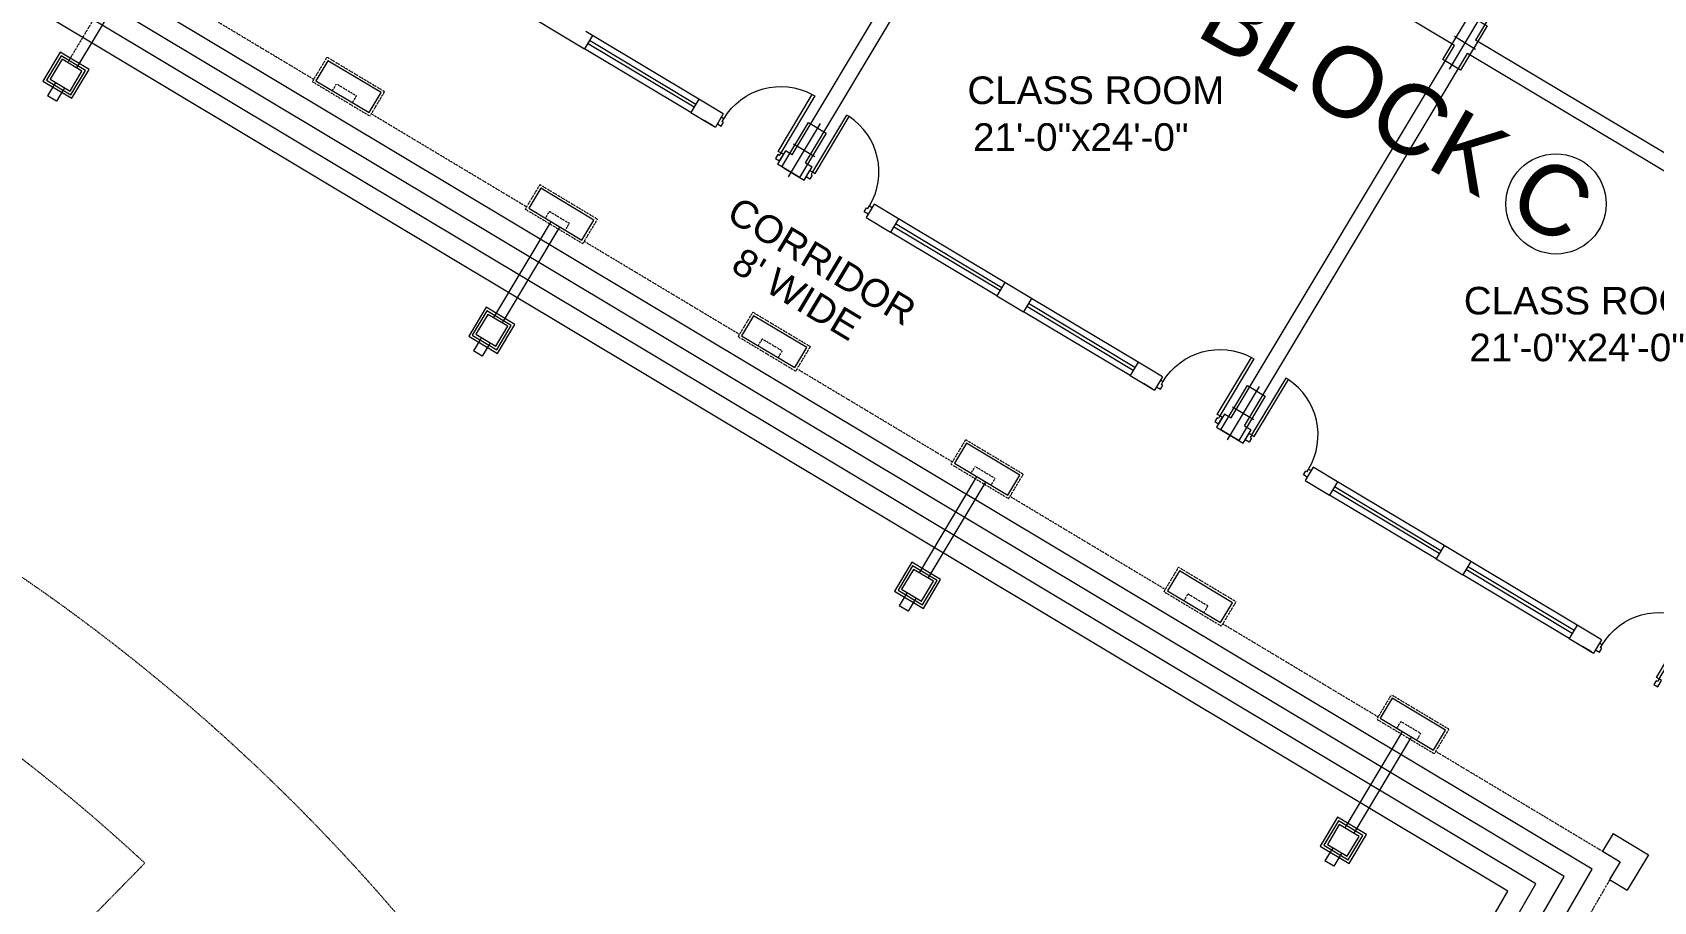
# Model space of a CAD drawing. Header units: inches. Extents: x -110725 to 51121, y 8404 to 44825.
# Drawn here: x -1531 to -590, y 24090 to 24594 of the extents above; entities that cross this region are included whole.
import ezdxf

# ---------------------------------------------------------------- set-up
doc = ezdxf.new("R2010")
doc.units = ezdxf.units.IN
doc.header["$LTSCALE"] = 0.1
doc.header["$MEASUREMENT"] = 0
doc.linetypes.add('DASHED', pattern=[0.75, 0.5, -0.25])
doc.linetypes.add('DASHED2', pattern=[0.375, 0.25, -0.125])
doc.layers.get('0').update_dxf_attribs({"color": 1, "lineweight": 0})
for name, color, linetype, lineweight in [('Col.', 4, 'Continuous', 0), ('dim', 252, 'Continuous', 0), ('DOOR', 32, 'Continuous', 0), ('HATCH', 5, 'Continuous', 5), ('stair', 5, 'Continuous', 0), ('TEXT', 3, 'Continuous', 0), ('WALL', 7, 'Continuous', 0), ('WIN', 160, 'Continuous', 0)]:
    doc.layers.add(name, color=color, linetype=linetype, lineweight=lineweight)
doc.styles.add('as', font='arial.ttf')

# ---------------------------------------------------------------- blocks, each defined once
blk = doc.blocks.new('D-1')
for points in [[(1.5, 34.85), (1.5, 1.85), (3, 1.85), (3, 34.85)], [(2.25, 0.38), (2.25, -1.88), (0, -1.88), (0, 1.88), (1.5, 1.88), (1.5, 0.38)], [(33.75, 0.38), (34.5, 0.38), (34.5, 1.88), (36, 1.88), (36, -1.88), (33.75, -1.88)]]:
    blk.add_lwpolyline(points, close=True)
blk.add_arc((1.5, 1.88), 33, 0, 87.39475)
blk = doc.blocks.new('44')
at = {"layer": 'Col.', "linetype": 'Continuous'}
blk.add_lwpolyline([(-24729.42, 37327.33), (-24729.42, 37339.33), (-24759.42, 37339.33), (-24759.42, 37327.33)], close=True, dxfattribs=at)
at = {"layer": 'dim', "linetype": 'Continuous'}
for p, q in [((-24744.42, 37340.53), (-24744.42, 37326.13)), ((-24762.42, 37333.33), (-24726.42, 37333.33))]:
    blk.add_line(p, q, dxfattribs=at)

msp = doc.modelspace()

# ---------------------------------------------------------------- linework, layer by layer
at = {"layer": 'Col.', "linetype": 'Continuous'}
for p, q in [((-613.73908, 24129.02261), (-619.90506, 24118.72791)), ((-613.73908, 24129.02261), (-593.14969, 24116.69064)), ((-619.90506, 24118.72791), (-609.61036, 24112.56193)), ((-609.61036, 24112.56193), (-615.77634, 24102.26724)), ((-593.14969, 24116.69064), (-605.48165, 24096.10126)), ((-615.77634, 24102.26724), (-605.48165, 24096.10126))]:
    msp.add_line(p, q, dxfattribs=at)
at = {"layer": 'HATCH', "linetype": 'DASHED', "elevation": -0.71481}
msp.add_lwpolyline([(-1740.03941, 23832.01735), (-1465.6679, 24111.83142)], dxfattribs=at)
at = {"layer": 'HATCH', "linetype": 'DASHED'}
msp.add_circle((-2166.64239, 23357.89444), 1114.64012, dxfattribs=at)
msp.add_arc((-2166.64239, 23357.89444), 1029.45919, 47.08479239, 87.17122986, dxfattribs=at)
at = {"layer": 'stair', "elevation": 27.16259}
for points in [[(-1107.65159, 21845.45053), (-939.38666, 21845.45053), (-769.5244, 22015.31279), (-769.5244, 23859.58394), (-625.92641, 24108.30295), (-2117.52465, 25001.69199), (-2306.90642, 24685.50107)], [(-1107.65159, 21857.45053), (-944.35722, 21857.45053), (-781.5244, 22020.28335), (-781.5244, 23862.79933), (-642.2232, 24104.07608), (-2113.39594, 24985.23132), (-2296.61172, 24679.33509)], [(-1107.65159, 21869.45053), (-949.32778, 21869.45053), (-793.5244, 22025.25392), (-793.5244, 23866.01472), (-658.51999, 24099.84922), (-2109.26723, 24968.77065), (-2286.31703, 24673.16911)], [(-1107.65159, 21881.45053), (-954.29834, 21881.45053), (-805.5244, 22030.22448), (-805.5244, 23869.23011), (-674.81678, 24095.62235), (-2105.13852, 24952.30997), (-2276.02234, 24667.00313)]]:
    msp.add_lwpolyline(points, dxfattribs=at)
at = {"layer": 'TEXT'}
msp.add_circle((-646.83368, 24494.34122), 29.08542, dxfattribs=at)
at = {"layer": 'WALL'}
for p, q in [((-564.02392, 24805.58562), (-693.5095, 24589.39708)), ((-1090.13422, 24522.72002), (-960.64864, 24738.90856)), ((-1082.4132, 24518.09553), (-952.92762, 24734.28407)), ((-705.855, 24586.30055), (-952.92762, 24734.28407)), ((-1240.17123, 24602.09347), (-1226.01603, 24593.61525)), ((-1226.01603, 24593.61525), (-1210.57399, 24584.36628)), ((-1205.94951, 24592.0873), (-1210.57399, 24584.36628)), ((-1205.94951, 24592.0873), (-1209.81002, 24594.39954)), ((-446.43689, 24441.41356), (-693.5095, 24589.39708)), ((-835.34059, 24370.11201), (-705.855, 24586.30055)), ((-827.61957, 24365.48752), (-698.13399, 24581.67606)), ((-451.06137, 24433.69254), (-698.13399, 24581.67606)), ((-1144.18136, 24555.09142), (-1148.80584, 24547.3704)), ((-1136.46034, 24550.46693), (-1144.18136, 24555.09142)), ((-1148.80584, 24547.3704), (-1141.08482, 24542.74591)), ((-1135.93748, 24539.66292), (-1141.08482, 24542.74591)), ((-1141.08482, 24542.74591), (-1134.65064, 24538.89217)), ((-1130.02615, 24546.61319), (-1136.46034, 24550.46693)), ((-1130.02615, 24546.61319), (-1134.65064, 24538.89217)), ((-1093.99473, 24525.03226), (-1098.61922, 24517.31124)), ((-1090.13422, 24522.72002), (-1093.99473, 24525.03226)), ((-1087.03769, 24510.37452), (-1098.61922, 24517.31124)), ((-1094.75871, 24514.999), (-1083.17718, 24508.06227)), ((-1083.17718, 24508.06227), (-1078.55269, 24515.78329)), ((-1082.4132, 24518.09553), (-1078.55269, 24515.78329)), ((-1042.52127, 24494.20236), (-1047.14575, 24486.48134)), ((-1042.52127, 24494.20236), (-1047.14575, 24486.48134)), ((-1047.14575, 24486.48134), (-1032.99055, 24478.00312)), ((-1028.36607, 24485.72414), (-1042.52127, 24494.20236)), ((-1028.36607, 24485.72414), (-1032.99055, 24478.00312)), ((-966.59791, 24448.72826), (-971.2224, 24441.00724)), ((-951.15588, 24439.47929), (-966.59791, 24448.72826)), ((-971.2224, 24441.00724), (-955.78036, 24431.75827)), ((-951.15588, 24439.47929), (-955.78036, 24431.75827)), ((-889.38772, 24402.48341), (-894.01221, 24394.76239)), ((-881.6667, 24397.85892), (-889.38772, 24402.48341)), ((-894.01221, 24394.76239), (-886.29119, 24390.1379)), ((-875.23252, 24394.00518), (-881.6667, 24397.85892)), ((-875.23252, 24394.00518), (-879.85701, 24386.28416)), ((-875.23252, 24394.00518), (-879.85701, 24386.28416)), ((-881.14384, 24387.05491), (-886.29119, 24390.1379)), ((-886.29119, 24390.1379), (-879.85701, 24386.28416)), ((-839.2011, 24372.42425), (-843.82558, 24364.70323)), ((-835.34059, 24370.11201), (-839.2011, 24372.42425)), ((-839.2011, 24372.42425), (-835.34059, 24370.11201)), ((-843.82558, 24364.70323), (-828.38354, 24355.45426)), ((-828.38354, 24355.45426), (-823.75906, 24363.17528)), ((-827.61957, 24365.48752), (-823.75906, 24363.17528)), ((-787.72764, 24341.59435), (-792.35212, 24333.87333)), ((-787.72764, 24341.59435), (-792.35212, 24333.87333)), ((-787.72764, 24341.59435), (-792.35212, 24333.87333)), ((-773.57243, 24333.11613), (-787.72764, 24341.59435)), ((-792.35212, 24333.87333), (-778.19692, 24325.39511)), ((-773.57243, 24333.11613), (-778.19692, 24325.39511)), ((-711.80428, 24296.12025), (-716.42877, 24288.39923)), ((-716.42877, 24288.39923), (-700.98673, 24279.15026)), ((-696.36224, 24286.87128), (-711.80428, 24296.12025)), ((-696.36224, 24286.87128), (-700.98673, 24279.15026)), ((-634.59409, 24249.8754), (-639.21857, 24242.15438)), ((-639.21857, 24242.15438), (-631.49756, 24237.52989)), ((-626.87307, 24245.25091), (-634.59409, 24249.8754)), ((-620.43889, 24241.39717), (-626.87307, 24245.25091)), ((-620.43889, 24241.39717), (-625.06337, 24233.67615)), ((-620.43889, 24241.39717), (-625.06337, 24233.67615)), ((-620.43889, 24241.39717), (-625.06337, 24233.67615)), ((-626.35021, 24234.4469), (-631.49756, 24237.52989)), ((-631.49756, 24237.52989), (-625.06337, 24233.67615))]:
    msp.add_line(p, q, dxfattribs=at)
at = {"layer": 'WALL', "elevation": 27.16259}
for points in [[(-1502.13971, 24571.28166), (-1513.72124, 24578.21838), (-1520.65797, 24566.63685), (-1509.07644, 24559.70013)], [(-1335.54801, 24547.31682), (-1328.61128, 24558.89835), (-1359.49536, 24577.39629), (-1366.43208, 24565.81476)], [(-1212.0276, 24473.33459), (-1205.09088, 24484.91612), (-1235.97495, 24503.41406), (-1242.91168, 24491.83253)], [(-1255.09891, 24423.31718), (-1266.68044, 24430.25391), (-1273.61716, 24418.67238), (-1262.03563, 24411.73565)], [(-1088.5072, 24399.35235), (-1081.57047, 24410.93388), (-1112.45455, 24429.43182), (-1119.39128, 24417.85029)], [(-964.9868, 24325.37012), (-958.05007, 24336.95164), (-988.93415, 24355.44958), (-995.87088, 24343.86806)], [(-1008.0581, 24275.35271), (-1019.63963, 24282.28944), (-1026.57636, 24270.70791), (-1014.99483, 24263.77118)], [(-841.4664, 24251.38788), (-834.52967, 24262.96941), (-865.41374, 24281.46735), (-872.35047, 24269.88582)], [(-717.95766, 24177.38617), (-711.02093, 24188.9677), (-741.90501, 24207.46564), (-748.84173, 24195.88411)], [(-761.0173, 24127.38824), (-772.59883, 24134.32496), (-779.53555, 24122.74344), (-767.95402, 24115.80671)]]:
    msp.add_lwpolyline(points, close=True, dxfattribs=at)
at = {"layer": 'WIN', "linetype": 'DASHED2'}
for p, q in [((-1476.97663, 24632.2689), (-1510.50415, 24576.29151)), ((-1367.71892, 24566.58551), (-1457.78157, 24620.52831)), ((-1356.78081, 24560.03416), (-1354.46857, 24563.89467)), ((-1342.88704, 24556.95794), (-1354.46857, 24563.89467)), ((-1345.19928, 24553.09743), (-1342.88704, 24556.95794)), ((-1244.19852, 24492.60328), (-1334.26117, 24546.54608)), ((-1233.26041, 24486.05192), (-1230.94816, 24489.91243)), ((-1219.36663, 24482.9757), (-1230.94816, 24489.91243)), ((-1221.67888, 24479.11519), (-1219.36663, 24482.9757)), ((-1120.67811, 24418.62104), (-1210.74077, 24472.56384)), ((-1109.74, 24412.06969), (-1107.42776, 24415.9302)), ((-1095.84623, 24408.99347), (-1107.42776, 24415.9302)), ((-1098.15847, 24405.13296), (-1095.84623, 24408.99347)), ((-997.15771, 24344.6388), (-1087.22036, 24398.5816)), ((-986.2196, 24338.08745), (-983.90736, 24341.94796)), ((-972.32583, 24335.01123), (-983.90736, 24341.94796)), ((-974.63807, 24331.15072), (-972.32583, 24335.01123)), ((-873.63731, 24270.65657), (-963.69996, 24324.59937)), ((-862.6992, 24264.10521), (-860.38696, 24267.96572)), ((-848.80543, 24261.02899), (-860.38696, 24267.96572)), ((-851.11767, 24257.16849), (-848.80543, 24261.02899)), ((-750.11691, 24196.67433), (-840.17956, 24250.61713)), ((-739.19046, 24190.1035), (-736.87822, 24193.96401)), ((-725.29669, 24187.02728), (-736.87822, 24193.96401)), ((-727.60893, 24183.16677), (-725.29669, 24187.02728)), ((-609.62962, 24112.52982), (-716.65916, 24176.63489)), ((-673.82701, 24001.33668), (-609.62962, 24112.52982))]:
    msp.add_line(p, q, dxfattribs=at)
at = {"layer": 'WIN', "linetype": 'Continuous'}
for p, q in [((-1471.82929, 24629.18591), (-1505.3568, 24573.20852)), ((-1517.44088, 24564.70999), (-1522.06536, 24556.98897)), ((-1512.29353, 24561.627), (-1516.91802, 24553.90598)), ((-1516.91802, 24553.90598), (-1522.06536, 24556.98897)), ((-1229.93583, 24484.30443), (-1263.46334, 24428.32704)), ((-1224.78848, 24481.22144), (-1258.316, 24425.24405)), ((-1270.40007, 24416.74551), (-1275.02456, 24409.02449)), ((-1265.25273, 24413.66252), (-1269.87721, 24405.9415)), ((-1269.87721, 24405.9415), (-1275.02456, 24409.02449)), ((-982.89502, 24336.33996), (-1016.42254, 24280.36257)), ((-977.74768, 24333.25697), (-1011.27519, 24277.27958)), ((-1023.35927, 24268.78104), (-1027.98375, 24261.06002)), ((-1022.83641, 24257.97703), (-1027.98375, 24261.06002)), ((-1018.21192, 24265.69805), (-1022.83641, 24257.97703)), ((-735.85422, 24188.37548), (-769.38173, 24132.3981)), ((-730.70687, 24185.29249), (-764.23439, 24129.31511)), ((-776.31846, 24120.81657), (-780.94295, 24113.09555)), ((-775.7956, 24110.01256), (-780.94295, 24113.09555)), ((-771.17112, 24117.73358), (-775.7956, 24110.01256))]:
    msp.add_line(p, q, dxfattribs=at)
at = {"layer": 'WIN'}
for p, q in [((-1145.97977, 24552.0888), (-1207.74792, 24589.08468)), ((-1144.18136, 24555.09142), (-1205.94951, 24592.0873)), ((-1148.80584, 24547.3704), (-1210.57399, 24584.36628)), ((-1147.00743, 24550.37302), (-1208.77558, 24587.3689)), ((-966.59791, 24448.72826), (-1028.36607, 24485.72414)), ((-971.2224, 24441.00724), (-1032.99055, 24478.00312)), ((-969.42399, 24444.00986), (-1031.19214, 24481.00574)), ((-968.39633, 24445.72564), (-1030.16448, 24482.72152)), ((-889.38772, 24402.48341), (-951.15588, 24439.47929)), ((-894.01221, 24394.76239), (-955.78036, 24431.75827)), ((-892.2138, 24397.76501), (-953.98195, 24434.76089)), ((-891.18613, 24399.48079), (-952.95429, 24436.47667)), ((-716.42877, 24288.39923), (-778.19692, 24325.39511)), ((-714.63036, 24291.40185), (-776.39851, 24328.39773)), ((-713.60269, 24293.11763), (-775.37085, 24330.11351)), ((-711.80428, 24296.12025), (-773.57243, 24333.11613)), ((-639.21857, 24242.15438), (-700.98673, 24279.15026)), ((-637.42016, 24245.157), (-699.18832, 24282.15288)), ((-636.3925, 24246.87278), (-698.16065, 24283.86866)), ((-634.59409, 24249.8754), (-696.36224, 24286.87128))]:
    msp.add_line(p, q, dxfattribs=at)
at = {"layer": 'WIN', "linetype": 'Continuous', "elevation": 27.16259}
for points in [[(-1498.02454, 24572.31383), (-1514.75342, 24582.33355), (-1524.77314, 24565.60468), (-1508.04426, 24555.58496)], [(-1500.08213, 24571.79774), (-1514.23733, 24580.27597), (-1522.71555, 24566.12077), (-1508.56035, 24557.64254)], [(-1250.98374, 24424.34936), (-1267.71261, 24434.36908), (-1277.73233, 24417.6402), (-1261.00346, 24407.62049)], [(-1253.04132, 24423.83327), (-1267.19653, 24432.31149), (-1275.67475, 24418.15629), (-1261.51955, 24409.67807)], [(-1003.94293, 24276.38489), (-1020.67181, 24286.40461), (-1030.69153, 24269.67573), (-1013.96265, 24259.65601)], [(-1006.00052, 24275.8688), (-1020.15572, 24284.34702), (-1028.63394, 24270.19182), (-1014.47874, 24261.7136)], [(-756.90213, 24128.42041), (-773.631, 24138.44013), (-783.65072, 24121.71126), (-766.92185, 24111.69154)], [(-758.95971, 24127.90433), (-773.11491, 24136.38255), (-781.59314, 24122.22735), (-767.43794, 24113.74912)]]:
    msp.add_lwpolyline(points, close=True, dxfattribs=at)
at = {"layer": 'WIN', "linetype": 'DASHED2', "elevation": 27.16259}
for points in [[(-1335.03192, 24545.25924), (-1326.55369, 24559.41444), (-1360.01144, 24579.45388), (-1368.48967, 24565.29868)], [(-1211.51151, 24471.277), (-1203.03329, 24485.43221), (-1236.49104, 24505.47164), (-1244.96926, 24491.31644)], [(-1087.99111, 24397.29477), (-1079.51289, 24411.44997), (-1112.97064, 24431.4894), (-1121.44886, 24417.3342)], [(-964.47071, 24323.31253), (-955.99249, 24337.46773), (-989.45024, 24357.50717), (-997.92846, 24343.35197)], [(-840.95031, 24249.33029), (-832.47208, 24263.4855), (-865.92983, 24283.52493), (-874.40806, 24269.36973)], [(-717.44157, 24175.32858), (-708.96335, 24189.48379), (-742.4211, 24209.52322), (-750.89932, 24195.36802)]]:
    msp.add_lwpolyline(points, close=True, dxfattribs=at)

# ---------------------------------------------------------------- block references
at = {"layer": 'Col.', "linetype": 'Continuous', "xscale": -1, "rotation": 58.99999999994495}
for p in [(18556.91092, -15850.3458, 27.16259), (18173.42056, -15912.65032, 27.16259), (18428.19609, -16065.24749, 27.16259)]:
    msp.add_blockref('44', p, dxfattribs=at)
at = {"layer": 'DOOR', "rotation": 329.08060506182}
for p, xscale, yscale, zscale in [((-1096.30697, 24521.17175, 27.16259), -1.166666666666689, 1.166666666661229, 1.166666666661804), ((-1080.86494, 24511.92278, 27.16259), 1.166666666666689, 1.166666666666689, 1.166666666666689), ((-841.51334, 24368.56374, 27.16259), -1.166666666666689, 1.166666666661229, 1.166666666661804), ((-826.0713, 24359.31477, 27.16259), 1.166666666666689, 1.166666666666689, 1.166666666666689), ((-586.71971, 24215.95573, 27.16259), -1.166666666666689, 1.166666666661229, 1.166666666661804)]:
    msp.add_blockref('D-1', p, dxfattribs=dict(at, xscale=xscale, yscale=yscale, zscale=zscale))

# ---------------------------------------------------------------- texts
at = {"layer": 'TEXT', "style": 'as'}
for s, height, rotation, p in [('BLOCK C', 40.5, 330.20674315, (-857.06937, 24592.71433, -27.16259)), ('CORRIDOR', 16, 329.08335688, (-1129.08107, 24485.54235)), ("8' WIDE", 16, 329.08335688, (-1126.49625, 24456.07017))]:
    msp.add_text(s, height=height, rotation=rotation, dxfattribs=at).set_placement(p)
for s, p in [('CLASS ROOM', (-988.37177, 24552.26471)), ('21\'-0"x24\'-0"', (-985.09841, 24525.11423)), ('CLASS ROOM', (-700.37321, 24430.19926)), ('21\'-0"x24\'-0"', (-697.09986, 24403.04878))]:
    msp.add_text(s, height=16, dxfattribs=at).set_placement(p)

doc.saveas('drawing.dxf')
